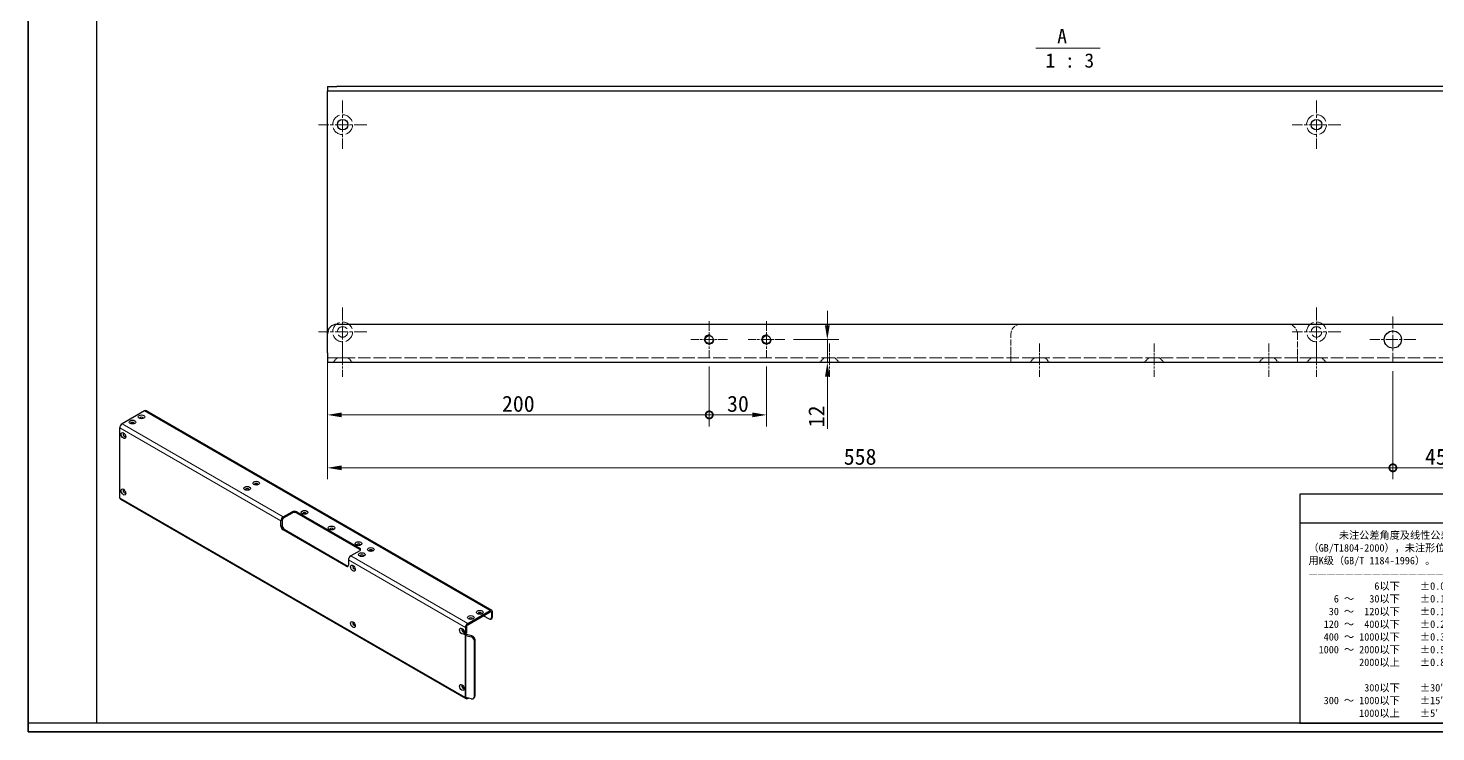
# Model space of a CAD drawing. Header units: millimetres. Extents: x 18 to 1244, y 16 to 875.
# Drawn here: x 18 to 755, y 16 to 385 of the extents above; entities that cross this region are included whole.
import ezdxf
from ezdxf.enums import TextEntityAlignment as Align

# ---------------------------------------------------------------- set-up
doc = ezdxf.new("R2010")
doc.units = ezdxf.units.MM
doc.header["$LTSCALE"] = 3
doc.linetypes.add('CHAIN', pattern=[0.3543, 0.2362, -0.0295, 0.0591, -0.0295])
doc.linetypes.add('DASHED', pattern=[0.2067, 0.1654, -0.0413])
for name, color, linetype, lineweight in [('1', 7, 'Continuous', 18), ('可见 (ISO)', 7, 'Continuous', 25), ('可见窄的 (ISO)', 7, 'Continuous', 18), ('图框 (ISO)', 7, 'Continuous', 35), ('标题 (ISO)', 7, 'Continuous', 25)]:
    doc.layers.add(name, color=color, linetype=linetype, lineweight=lineweight)
for name, color, linetype, lineweight, true_color in [('中心标记 (ISO)', 1, 'CHAIN', 18, 0xff0000), ('中心线 (ISO)', 1, 'CHAIN', 18, 0xff0000), ('尺寸 (ISO)', 7, 'Continuous', 18, 0x008000), ('符号 (ISO)', 7, 'Continuous', 18, 0x008000), ('隐藏 (ISO)', 5, 'DASHED', 18, 0x0000ff)]:
    doc.layers.add(name, color=color, linetype=linetype, lineweight=lineweight, true_color=true_color)
doc.styles.add('HZ_33', font='simfang.ttf')
doc.styles.add('文本样式164', font='SimSun.ttf')
doc.styles.add('文本样式165', font='SimSun.ttf')
doc.styles.add('文本样式74', font='SimSun.ttf')
doc.styles.add('最新国标', font='simfang.ttf')
doc.styles.add('注释文本 (ISO)', font='simfang.ttf')
doc.dimstyles.new('默认 (GB)', dxfattribs={"dimscale": 3, "dimtxt": 2.8, "dimasz": 2.5, "dimexe": 2, "dimexo": 1.5, "dimgap": 0.5, "dimtad": 1, "dimtoh": 1, "dimdsep": 46, "dimtxsty": '最新国标', "dimcen": 0.09, "dimdle": 10, "dimclrd": 256, "dimclre": 256, "dimclrt": 256, "dimaunit": 1, "dimadec": 3, "dimazin": 2, "dimtfac": 0.535714, "dimtdec": 3, "dimtmove": 0, "dimatfit": 3, "dimfxl": 0, "dimtolj": 1, "dimlwd": -1, "dimlwe": -1, "dimarcsym": 0})

# ---------------------------------------------------------------- blocks, each defined once
blk = doc.blocks.new('图框 最新国标')
at = {"layer": '图框 (ISO)'}
for p, q in [((6, 7), (6, 291.5)), ((6, 7), (6, 5.5)), ((6, 7), (6, 5.5)), ((414.5, 5.5), (6, 5.5))]:
    blk.add_line(p, q, dxfattribs=at)
at = {"layer": '图框 (ISO)', "color": 7, "linetype": 'Continuous', "lineweight": 25}
for p, q in [((18, 7), (18, 290)), ((413, 7), (6, 7)), ((413, 7), (18, 7))]:
    blk.add_line(p, q, dxfattribs=at)
at = {"layer": '图框 (ISO)', "style": '文本样式74'}
blk.add_attdef('零件代号_001', (42.7, 287.25), '', height=2.5, rotation=180, dxfattribs=at)
blk = doc.blocks.new('标题栏 最新国标')
at = {"layer": '标题 (ISO)'}
for p, q in [((381.98, -183.84), (196.98, -183.84)), ((196.98, -183.84), (196.98, -223.84)), ((254.48, -183.84), (254.48, -188.84)), ((269.48, -183.84), (269.48, -188.84)), ((289.48, -183.84), (289.48, -188.84)), ((381.98, -223.84), (381.98, -183.84)), ((383.48, -183.84), (383.48, -225.34)), ((281.48, -188.09), (281.48, -184.59)), ((281.48, -184.59), (286.48, -185.34)), ((286.48, -185.34), (286.48, -187.34)), ((196.98, -188.84), (381.98, -188.84)), ((232.98, -188.84), (232.98, -223.84)), ((286.48, -187.34), (281.48, -188.09)), ((321.98, -188.84), (321.98, -223.84)), ((321.98, -193.84), (381.98, -193.84)), ((321.98, -198.84), (381.98, -198.84)), ((351.98, -198.84), (351.98, -208.84)), ((321.98, -203.84), (232.98, -203.84)), ((321.98, -203.84), (381.98, -203.84)), ((321.98, -208.84), (381.98, -208.84)), ((321.98, -218.84), (381.98, -218.84)), ((196.98, -223.84), (381.98, -223.84)), ((383.48, -225.34), (196.98, -225.34))]:
    blk.add_line(p, q, dxfattribs=at)
at = {"layer": '标题 (ISO)', "linetype": 'CHAIN', "ltscale": 5.000333}
blk.add_line((274.98, -184.09), (274.98, -188.59), dxfattribs=at)
at = {"layer": '标题 (ISO)', "linetype": 'CHAIN', "ltscale": 15.834605}
blk.add_line((272.73, -186.34), (286.98, -186.34), dxfattribs=at)
at = {"layer": '标题 (ISO)'}
for radius in [1.75, 1]:
    blk.add_circle((274.98, -186.34), radius, dxfattribs=at)
at = {"layer": '1', "style": '文本样式164'}
for s, p in [('UNIT: mm', (261.98, -186.34)), ('材 料', (299.48, -186.34)), ('设 计', (327.98, -191.34)), ('制 图', (327.98, -196.34)), ('比 例', (327.98, -201.34)), ('重 量', (357.98, -201.34)), ('共 1  张', (336.98, -206.34)), ('第 1  张', (366.98, -206.34))]:
    blk.add_text(s, height=2, dxfattribs=at).set_placement(p, align=Align.MIDDLE_CENTER)
at = {"layer": '标题 (ISO)', "style": '注释文本 (ISO)'}
for s, insert, char_height, attachment_point, line_spacing_factor in [('\\fSimSun|b0|i0;{\\H1.3000;      未注公差角度及线性公差使用m\\P}\\fSimSun|b0|i0;{\\H1.3000;（GB/T1804-2000），未注形位公差使\\P}\\fSimSun|b0|i0;{\\H1.3000;用K级（GB/T 1184-1996）。\\P}\\fSimSun|b0|i0;{\\H1.3000;—————————————————\\P}\\fSimSun|b0|i0;{\\H1.3000;             6以下    ±0.05 mm\\P}\\fSimSun|b0|i0;{\\H1.3000;     6 ～   30以下    ±0.10 mm\\P}\\fSimSun|b0|i0;{\\H1.3000;    30 ～  120以下    ±0.15 mm\\P}\\fSimSun|b0|i0;{\\H1.3000;   120 ～  400以下    ±0.20 mm\\P}\\fSimSun|b0|i0;{\\H1.3000;   400 ～ 1000以下    ±0.30 mm\\P}\\fSimSun|b0|i0;{\\H1.3000;  1000 ～ 2000以下    ±0.50 mm\\P}\\fSimSun|b0|i0;{\\H1.3000;          2000以上    ±0.80 mm\\P}\\fSimSun|b0|i0;{\\H1.3000;\\P}\\fSimSun|b0|i0;{\\H1.3000;           300以下    ±30′\\P}\\fSimSun|b0|i0;{\\H1.3000;   300 ～ 1000以下    ±15′\\P}\\fSimSun|b0|i0;{\\H1.3000;          1000以上    ±5′}', (198.48, -206.63), 1.3, 4, 1.023913), ('{\\fMicrosoft YaHei|b0|i0|c134|p34;\\H1.75x;蓝探科工业自动化（江苏）有限公司\\P\\fArial|b0|i0|c0|p34;\\H0.71429x;Lantech Industrial Automation (Jiangsu) Co., Ltd\\fFangSong|b0|i0|c134|p49;.\\H1.15195x; }', (277.48, -213.84), 2, 5, 0.978695)]:
    blk.add_mtext(s, dxfattribs=dict(at, insert=insert, char_height=char_height, attachment_point=attachment_point, line_spacing_factor=line_spacing_factor))
at = {"layer": '标题 (ISO)', "attachment_point": 5, "style": '注释文本 (ISO)'}
for s, insert, char_height in [('\\fFangSong|b0|i0;零件号', (327.98, -211.84), 2), ('\\fSimSun|b0|i0;{\\H1.6000;未经蓝探科事先书面同意，严禁复制或发布此文件。}', (351.98, -221.34), 1.6)]:
    blk.add_mtext(s, dxfattribs=dict(at, insert=insert, char_height=char_height))
at = {"layer": '标题 (ISO)'}
for tag, p, height, style in [('材料_001', (320.09, -187.33), 2, '注释文本 (ISO)'), ('设计人_001', (353.64, -192.33), 2, '注释文本 (ISO)'), ('库存编号_001', (270.15, -198.11), 3.5, '文本样式165'), ('设计人_001', (353.64, -197.33), 2, '注释文本 (ISO)'), ('视图比例_001', (339.26, -202.33), 2, '注释文本 (ISO)'), ('质量\\P3;_001', (367.1, -202.16), 2, '注释文本 (ISO)'), ('零件代号_001', (347.9, -215.59), 3.5, '文本样式165')]:
    blk.add_attdef(tag, p, '', height=height, dxfattribs=dict(at, style=style))
blk = doc.blocks.new('_DotSmall')
at = {"color": 0, "linetype": 'ByBlock', "const_width": 0.5}
blk.add_lwpolyline([(-0.0625, 0, 1), (0.0625, 0, 1)], format="xyb", close=True, dxfattribs=at)
blk = doc.blocks.new('*D35')
at = {"layer": 'Defpoints', "color": 0, "transparency": 16777216}
for p in [(174.68, 214.89), (374.68, 212.33), (374.68, 182.45)]:
    blk.add_point(p, dxfattribs=at)
at = {"layer": '尺寸 (ISO)', "color": 116, "true_color": 0x00803f, "transparency": 16777216}
for p, q in [((174.68, 210.39), (174.68, 176.45)), ((374.68, 207.83), (374.68, 176.45)), ((182.18, 182.45), (374.68, 182.45))]:
    blk.add_line(p, q, dxfattribs=at)
blk.add_solid([(182.18, 183.7), (182.18, 181.2), (174.68, 182.45)], dxfattribs=at)
at = {"layer": '尺寸 (ISO)', "color": 116, "true_color": 0x00803f, "transparency": 16777216, "xscale": 7.5, "yscale": 7.5, "zscale": 7.5}
blk.add_blockref('_DotSmall', (374.68, 182.45), dxfattribs=at)
at = {"layer": '尺寸 (ISO)', "transparency": 16777216, "insert": (274.68, 188.2), "char_height": 8.4, "attachment_point": 5, "style": '最新国标'}
blk.add_mtext('\\A1;200', dxfattribs=at)
blk = doc.blocks.new('*D36')
at = {"layer": 'Defpoints', "color": 0, "transparency": 16777216}
for p in [(374.68, 212.33), (404.68, 212.33), (404.68, 182.45)]:
    blk.add_point(p, dxfattribs=at)
at = {"layer": '尺寸 (ISO)', "color": 116, "true_color": 0x00803f, "transparency": 16777216}
for p, q in [((374.68, 207.83), (374.68, 176.45)), ((404.68, 207.83), (404.68, 176.45)), ((374.68, 182.45), (397.18, 182.45))]:
    blk.add_line(p, q, dxfattribs=at)
blk.add_solid([(397.18, 183.7), (397.18, 181.2), (404.68, 182.45)], dxfattribs=at)
at = {"layer": '尺寸 (ISO)', "color": 116, "true_color": 0x00803f, "transparency": 16777216, "xscale": 7.5, "yscale": 7.5, "zscale": 7.5, "rotation": 180}
blk.add_blockref('_DotSmall', (374.68, 182.45), dxfattribs=at)
at = {"layer": '尺寸 (ISO)', "transparency": 16777216, "insert": (389.71, 188.2), "char_height": 8.4, "attachment_point": 5, "style": '最新国标'}
blk.add_mtext('\\A1;30', dxfattribs=at)
blk = doc.blocks.new('*D37')
at = {"layer": 'Defpoints', "color": 0, "transparency": 16777216}
for p in [(174.68, 214.89), (732.68, 209.89), (732.68, 154.73)]:
    blk.add_point(p, dxfattribs=at)
at = {"layer": '尺寸 (ISO)', "color": 116, "true_color": 0x00803f, "transparency": 16777216}
for p, q in [((174.68, 210.39), (174.68, 148.73)), ((732.68, 205.39), (732.68, 148.73)), ((182.18, 154.73), (732.68, 154.73))]:
    blk.add_line(p, q, dxfattribs=at)
blk.add_solid([(182.18, 155.98), (182.18, 153.48), (174.68, 154.73)], dxfattribs=at)
at = {"layer": '尺寸 (ISO)', "color": 116, "true_color": 0x00803f, "transparency": 16777216, "xscale": 7.5, "yscale": 7.5, "zscale": 7.5}
blk.add_blockref('_DotSmall', (732.68, 154.73), dxfattribs=at)
at = {"layer": '尺寸 (ISO)', "transparency": 16777216, "insert": (453.68, 160.48), "char_height": 8.4, "attachment_point": 5, "style": '最新国标'}
blk.add_mtext('\\A1;558', dxfattribs=at)
blk = doc.blocks.new('*D38')
at = {"layer": 'Defpoints', "color": 0, "transparency": 16777216}
for p in [(732.68, 209.89), (777.68, 209.89), (777.68, 154.73)]:
    blk.add_point(p, dxfattribs=at)
at = {"layer": '尺寸 (ISO)', "color": 116, "true_color": 0x00803f, "transparency": 16777216}
for p, q in [((732.68, 205.39), (732.68, 148.73)), ((777.68, 205.39), (777.68, 148.73)), ((732.68, 154.73), (777.68, 154.73))]:
    blk.add_line(p, q, dxfattribs=at)
at = {"layer": '尺寸 (ISO)', "color": 116, "true_color": 0x00803f, "transparency": 16777216, "xscale": 7.5, "yscale": 7.5, "zscale": 7.5, "rotation": 180}
blk.add_blockref('_DotSmall', (732.68, 154.73), dxfattribs=at)
at = {"layer": '尺寸 (ISO)', "color": 116, "true_color": 0x00803f, "transparency": 16777216, "xscale": 7.5, "yscale": 7.5, "zscale": 7.5}
blk.add_blockref('_DotSmall', (777.68, 154.73), dxfattribs=at)
at = {"layer": '尺寸 (ISO)', "transparency": 16777216, "insert": (755.21, 160.48), "char_height": 8.4, "attachment_point": 5, "style": '最新国标'}
blk.add_mtext('\\A1;45', dxfattribs=at)
blk = doc.blocks.new('*D41')
at = {"layer": 'Defpoints', "color": 0, "transparency": 16777216}
for p in [(414.25, 221.89), (436.52, 209.89), (603.64, 209.89)]:
    blk.add_point(p, dxfattribs=at)
at = {"layer": '尺寸 (ISO)', "color": 116, "true_color": 0x00803f, "transparency": 16777216}
for p, q in [((436.52, 229.39), (436.52, 236.89)), ((418.75, 221.89), (442.52, 221.89)), ((436.52, 221.89), (436.52, 209.89)), ((436.52, 202.39), (436.52, 175.1))]:
    blk.add_line(p, q, dxfattribs=at)
for points in [[(435.27, 229.39), (437.77, 229.39), (436.52, 221.89)], [(435.27, 202.39), (437.77, 202.39), (436.52, 209.89)]]:
    blk.add_solid(points, dxfattribs=at)
at = {"layer": '尺寸 (ISO)', "transparency": 16777216, "insert": (430.82, 181.67), "char_height": 8.4, "attachment_point": 5, "rotation": 90, "style": '最新国标'}
blk.add_mtext('\\A1;12', dxfattribs=at)

msp = doc.modelspace()

# ---------------------------------------------------------------- linework, layer by layer
at = {"layer": '中心标记 (ISO)', "ltscale": 9.408123}
for p, q in [((182.683, 347.093), (182.683, 321.693)), ((692.683, 347.093), (692.683, 321.693)), ((195.383, 334.393), (169.983, 334.393)), ((705.383, 334.393), (679.983, 334.393)), ((182.683, 238.593), (182.683, 213.193)), ((692.683, 238.593), (692.683, 213.193)), ((195.383, 225.893), (169.983, 225.893)), ((705.383, 225.893), (679.983, 225.893))]:
    msp.add_line(p, q, dxfattribs=at)
at = {"layer": '中心标记 (ISO)', "ltscale": 7.087181}
for p, q in [((374.683, 231.46), (374.683, 212.326)), ((404.683, 231.46), (404.683, 212.326)), ((384.25, 221.893), (365.116, 221.893)), ((414.25, 221.893), (395.116, 221.893))]:
    msp.add_line(p, q, dxfattribs=at)
at = {"layer": '中心标记 (ISO)', "ltscale": 8.88956}
for p, q in [((732.683, 233.893), (732.683, 209.893)), ((744.683, 221.893), (720.683, 221.893))]:
    msp.add_line(p, q, dxfattribs=at)
at = {"layer": '中心线 (ISO)', "ltscale": 6.481943}
for p, q in [((182.683, 219.893), (182.683, 202.393)), ((437.683, 219.893), (437.683, 202.393)), ((547.683, 219.893), (547.683, 202.393)), ((607.683, 219.893), (607.683, 202.393)), ((667.683, 219.893), (667.683, 202.393)), ((692.683, 219.893), (692.683, 202.393))]:
    msp.add_line(p, q, dxfattribs=at)
at = {"layer": '可见 (ISO)'}
for p, q in [((174.683, 354.393), (179.683, 354.393)), ((174.683, 354.393), (174.683, 351.893)), ((937.683, 354.393), (179.683, 354.393)), ((179.683, 351.893), (174.683, 351.893)), ((174.683, 349.393), (174.683, 351.893)), ((174.683, 224.893), (174.683, 349.393)), ((937.683, 351.893), (179.683, 351.893)), ((179.683, 229.893), (937.683, 229.893)), ((174.683, 214.893), (174.683, 224.893)), ((174.683, 214.893), (174.683, 209.893)), ((942.683, 209.893), (174.683, 209.893)), ((78.958, 184.533), (67.173, 177.729)), ((260.811, 80.104), (79.791, 184.616)), ((65.994, 139.082), (65.994, 175.688)), ((136.764, 146.396), (137.897, 145.742)), ((66.339, 138.319), (247.151, 33.927)), ((150.376, 124.249), (150.376, 126.97)), ((150.965, 127.311), (150.965, 124.589)), ((151.554, 129.012), (156.268, 131.733)), ((156.268, 131.053), (151.554, 128.331)), ((158.625, 131.733), (191.624, 112.682)), ((191.624, 112.001), (158.625, 131.053)), ((163.069, 131.209), (163.609, 130.897)), ((184.552, 103.156), (151.554, 122.207)), ((152.143, 122.548), (185.142, 103.496)), ((177.211, 123.044), (177.751, 122.732)), ((191.624, 111.321), (186.91, 108.599)), ((191.354, 114.879), (191.894, 114.567)), ((196.868, 111.695), (198.002, 111.041)), ((185.731, 106.558), (185.731, 103.836)), ((248.192, 73.218), (259.977, 80.022)), ((248.192, 72.537), (259.977, 79.341)), ((253.908, 78.763), (255.042, 78.109)), ((256.442, 77.3), (259.388, 75.599)), ((260.221, 75.517), (260.811, 75.857)), ((260.566, 79.001), (260.566, 76.28)), ((261.156, 76.62), (261.156, 79.341)), ((189.163, 72.733), (188.029, 73.388)), ((246.511, 68.064), (247.014, 67.774)), ((246.511, 67.384), (246.511, 68.064)), ((247.1, 67.724), (246.511, 67.384)), ((246.806, 67.214), (246.511, 67.384)), ((247.014, 71.176), (247.014, 67.774)), ((247.014, 67.774), (247.603, 68.115)), ((247.1, 67.825), (247.1, 67.724)), ((247.1, 67.724), (247.395, 67.554)), ((247.28, 67.022), (250.035, 66.281)), ((247.603, 71.517), (247.603, 68.115)), ((250.387, 66.717), (247.632, 67.458)), ((251.545, 64.513), (251.545, 34.711)), ((251.897, 64.949), (251.897, 35.147)), ((246.203, 39.801), (245.069, 40.456)), ((250.035, 33.757), (247.28, 34.498)), ((247.984, 34.01), (247.984, 34.309)), ((248.192, 33.89), (247.984, 34.01)), ((248.192, 34.253), (248.192, 33.89)), ((248.192, 33.89), (248.621, 34.137)), ((251.683, 34.507), (251.331, 34.07))]:
    msp.add_line(p, q, dxfattribs=at)
for centre, radius in [((182.683, 334.393), 2.75), ((692.683, 334.393), 2.75), ((374.683, 221.893), 2.067), ((404.683, 221.893), 2.067), ((732.683, 221.893), 4.5)]:
    msp.add_circle(centre, radius, dxfattribs=at)
msp.add_arc((179.683, 224.893), 5, 90, 180, dxfattribs=at)
for centre, major_axis, ratio, start_param, end_param in [((78.958, 183.173), (0.833, 1.443), 0.5773503, 0, 0.7853982), ((67.173, 176.368), (0.833, 1.443), 0.5773503, 0.7853982, 2.3561945), ((72.594, 178.015), (0.917, 0), 0.5773503, 5.8802472, 9.8277161), ((72.594, 178.001), (0.917, 0), 0.5773503, 0.0128568, 3.1287358), ((77.308, 180.737), (0.917, 0), 0.5773503, 5.8802472, 9.8277161), ((77.308, 180.723), (0.917, 0), 0.5773503, 0.0128568, 3.1287358), ((68.469, 171.946), (-0.458, 0.794), 0.5773503, 0.0128568, 3.1287358), ((68.457, 171.939), (-0.458, 0.794), 0.5773503, 5.8802472, 9.8277161), ((68.469, 142.416), (-0.458, 0.794), 0.5773503, 0.0128568, 3.1287358), ((68.457, 142.409), (-0.458, 0.794), 0.5773503, 5.8802472, 9.8277161), ((132.698, 143.314), (0.917, 0), 0.5773503, 5.8802472, 9.8277161), ((132.698, 143.3), (0.917, 0), 0.5773503, 0.0128568, 3.1287358), ((137.412, 146.036), (0.917, 0), 0.5773503, 5.8802472, 9.8277161), ((137.412, 146.022), (0.917, 0), 0.5773503, 0.0128568, 3.1287358), ((67.173, 139.762), (-0.833, -1.443), 0.5773503, 5.4977871, 6.2831853), ((151.554, 127.651), (0.833, 1.443), 0.5773503, 0.7853982, 2.3561945), ((151.554, 127.651), (-0.417, -0.722), 0.5773503, 3.9269908, 5.4977871), ((157.447, 131.053), (-1.667, 0), 0.5773503, 3.9269908, 5.4977871), ((157.447, 130.372), (1.667, 0), 0.5773503, 0.7853982, 2.3561945), ((162.75, 130.726), (0.917, 0), 0.5773503, 5.8802472, 9.8277161), ((162.75, 130.713), (0.917, 0), 0.5773503, 0.0128568, 3.1287358), ((151.554, 123.568), (0.833, -1.443), 0.5773503, 3.9269908, 5.4977871), ((152.143, 123.909), (-0.833, 1.443), 0.5773503, 0.7853982, 2.3561945), ((176.892, 122.561), (0.917, 0), 0.5773503, 5.8802472, 9.8277161), ((176.892, 122.548), (0.917, 0), 0.5773503, 0.0128568, 3.1287358), ((191.034, 114.396), (0.917, 0), 0.5773503, 5.8802472, 9.8277161), ((191.034, 114.383), (0.917, 0), 0.5773503, 0.0128568, 3.1287358), ((190.445, 112.001), (1.667, 0), 0.5773503, 5.4977871, 7.0685835), ((190.445, 111.321), (1.667, 0), 0.5773503, 0.3613671, 0.7853982), ((197.516, 111.334), (0.917, 0), 0.5773503, 5.8802472, 9.8277161), ((197.516, 111.321), (0.917, 0), 0.5773503, 0.0128568, 3.1287358), ((184.552, 104.517), (0.833, -1.443), 0.5773503, 5.4977871, 7.0685835), ((185.142, 104.857), (0.833, -1.443), 0.5773503, 5.4977871, 5.9218182), ((186.91, 107.238), (-0.833, -1.443), 0.5773503, 3.9269908, 5.4977871), ((188.677, 102.544), (-0.458, 0.794), 0.5773503, 0.0128568, 3.1287358), ((188.665, 102.537), (-0.458, 0.794), 0.5773503, 5.8802472, 9.8277161), ((192.802, 108.613), (0.917, 0), 0.5773503, 5.8802472, 9.8277161), ((192.802, 108.599), (0.917, 0), 0.5773503, 0.0128568, 3.1287358), ((188.677, 73.014), (-0.458, 0.794), 0.5773503, 0.0128568, 3.1287358), ((188.665, 73.007), (-0.458, 0.794), 0.5773503, 5.8802472, 9.8277161), ((249.842, 75.681), (0.917, 0), 0.5773503, 5.8802472, 9.8277161), ((249.842, 75.667), (0.917, 0), 0.5773503, 0.0128568, 3.1287358), ((254.556, 78.402), (0.917, 0), 0.5773503, 5.8802472, 9.8277161), ((254.556, 78.389), (0.917, 0), 0.5773503, 0.0128568, 3.1287358), ((259.388, 76.96), (0.833, -1.443), 0.5773503, 5.4977871, 7.0685835), ((259.977, 78.661), (0.833, 1.443), 0.5773503, 5.4977871, 7.0685835), ((259.977, 78.661), (0.417, 0.722), 0.5773503, 5.4977871, 7.0685835), ((259.977, 77.3), (0.833, -1.443), 0.5773503, 0, 0.7853982), ((245.717, 69.612), (-0.458, 0.794), 0.5773503, 0.0128568, 3.1287358), ((245.705, 69.605), (-0.458, 0.794), 0.5773503, 5.8802472, 9.8277161), ((247.984, 67.894), (1.667, 0), 0.5773503, 3.9269908, 4.2760567), ((248.192, 71.857), (-0.833, -1.443), 0.5773503, 3.9269908, 5.4977871), ((247.984, 67.894), (-0.833, 0), 0.5773503, 0.7853982, 1.134464), ((248.192, 71.857), (-0.417, -0.722), 0.5773503, 3.9269908, 5.4977871), ((250.387, 65.356), (-1.297, 1.047), 0.7399972, 3.680299, 5.2510953), ((250.035, 64.92), (1.297, -1.047), 0.7399972, 0.5387063, 2.1095027), ((245.717, 40.082), (-0.458, 0.794), 0.5773503, 0.0128568, 3.1287358), ((245.705, 40.075), (-0.458, 0.794), 0.5773503, 5.8802472, 9.8277161), ((247.984, 35.371), (-1.667, 0), 0.5773503, 0.7853982, 1.134464), ((247.984, 35.371), (-0.833, -1.443), 0.5773503, 5.4977871, 7.0685835), ((250.035, 35.118), (1.297, -1.047), 0.7399972, 5.2510953, 6.8218916), ((250.387, 35.554), (1.297, -1.047), 0.7399972, 0, 0.5387063)]:
    msp.add_ellipse(centre, major_axis=major_axis, ratio=ratio, start_param=start_param, end_param=end_param, dxfattribs=at)
for centre, major_axis in [((72.594, 178.682), (1.733, 0)), ((77.308, 181.403), (1.733, 0)), ((67.88, 171.606), (-0.867, 1.501)), ((137.412, 146.702), (1.733, 0)), ((67.88, 142.076), (-0.867, 1.501)), ((132.698, 143.981), (1.733, 0)), ((162.75, 131.393), (1.733, 0)), ((176.892, 123.228), (1.733, 0)), ((191.034, 115.063), (1.733, 0)), ((197.516, 112.001), (1.733, 0)), ((188.088, 102.203), (-0.867, 1.501)), ((192.802, 109.28), (1.733, 0)), ((188.088, 72.673), (-0.867, 1.501)), ((249.842, 76.348), (1.733, 0)), ((254.556, 79.069), (1.733, 0)), ((245.128, 69.271), (-0.867, 1.501)), ((245.128, 39.741), (-0.867, 1.501))]:
    msp.add_ellipse(centre, major_axis=major_axis, ratio=0.5773503, dxfattribs=at)
at = {"layer": '可见窄的 (ISO)'}
for p, q in [((259.977, 80.022), (78.958, 184.533)), ((67.173, 177.729), (151.554, 129.012)), ((150.376, 126.97), (65.994, 175.688)), ((65.994, 139.082), (246.806, 34.69)), ((156.268, 131.733), (156.268, 131.053)), ((158.625, 131.053), (158.625, 131.733)), ((150.965, 124.589), (150.376, 124.249)), ((151.554, 122.207), (152.143, 122.548)), ((191.624, 112.682), (191.624, 112.001)), ((185.142, 103.496), (184.552, 103.156)), ((247.014, 71.176), (185.731, 106.558)), ((186.91, 108.599), (248.192, 73.218)), ((259.977, 79.341), (259.977, 80.022)), ((260.566, 79.001), (259.977, 79.341)), ((261.156, 79.341), (260.566, 79.001)), ((261.156, 76.62), (260.566, 76.28)), ((247.395, 67.554), (246.806, 67.214)), ((246.806, 34.69), (246.806, 67.214)), ((247.603, 71.517), (247.014, 71.176)), ((247.632, 67.458), (247.28, 67.022)), ((247.28, 67.022), (247.28, 34.498)), ((248.192, 73.218), (248.192, 72.537)), ((250.387, 66.717), (250.035, 66.281)), ((251.545, 64.513), (251.897, 64.949)), ((251.897, 35.147), (251.545, 34.711))]:
    msp.add_line(p, q, dxfattribs=at)
for centre in [(374.683, 221.893), (404.683, 221.893)]:
    msp.add_arc(centre, 2.5, 80, 350, dxfattribs=at)
at = {"layer": '符号 (ISO)'}
msp.add_line((545.639, 374.487), (579.323, 374.487), dxfattribs=at)
at = {"layer": '隐藏 (ISO)', "ltscale": 6.348889}
for p, q in [((532.683, 214.893), (532.683, 224.893)), ((682.683, 224.893), (682.683, 214.893))]:
    msp.add_line(p, q, dxfattribs=at)
at = {"layer": '隐藏 (ISO)', "ltscale": 2.493142}
for p, q in [((532.683, 212.393), (532.683, 214.893)), ((682.683, 214.893), (682.683, 212.393))]:
    msp.add_line(p, q, dxfattribs=at)
at = {"layer": '隐藏 (ISO)', "ltscale": 13.036946}
msp.add_line((174.683, 212.393), (942.683, 212.393), dxfattribs=at)
at = {"layer": '隐藏 (ISO)', "ltscale": 2.199712}
for p, q in [((179.933, 212.343), (177.483, 209.893)), ((185.433, 212.343), (187.883, 209.893)), ((434.933, 212.343), (432.483, 209.893)), ((440.433, 212.343), (442.883, 209.893)), ((544.933, 212.343), (542.483, 209.893)), ((550.433, 212.343), (552.883, 209.893)), ((604.933, 212.343), (602.483, 209.893)), ((610.433, 212.343), (612.883, 209.893)), ((664.933, 212.343), (662.483, 209.893)), ((670.433, 212.343), (672.883, 209.893)), ((689.933, 212.343), (687.483, 209.893)), ((695.433, 212.343), (697.883, 209.893))]:
    msp.add_line(p, q, dxfattribs=at)
at = {"layer": '隐藏 (ISO)', "ltscale": 0.031645}
for p, q in [((179.933, 212.393), (179.933, 212.343)), ((185.433, 212.393), (185.433, 212.343)), ((434.933, 212.393), (434.933, 212.343)), ((440.433, 212.393), (440.433, 212.343)), ((544.933, 212.393), (544.933, 212.343)), ((550.433, 212.393), (550.433, 212.343)), ((604.933, 212.393), (604.933, 212.343)), ((610.433, 212.393), (610.433, 212.343)), ((664.933, 212.393), (664.933, 212.343)), ((670.433, 212.393), (670.433, 212.343)), ((689.933, 212.393), (689.933, 212.343)), ((695.433, 212.393), (695.433, 212.343))]:
    msp.add_line(p, q, dxfattribs=at)
at = {"layer": '隐藏 (ISO)', "ltscale": 5.485033}
for p, q in [((179.933, 212.343), (185.433, 212.343)), ((434.933, 212.343), (440.433, 212.343)), ((544.933, 212.343), (550.433, 212.343)), ((604.933, 212.343), (610.433, 212.343)), ((664.933, 212.343), (670.433, 212.343)), ((689.933, 212.343), (695.433, 212.343))]:
    msp.add_line(p, q, dxfattribs=at)
at = {"layer": '隐藏 (ISO)', "ltscale": 1.587147}
for p, q in [((532.683, 209.893), (532.683, 212.393)), ((682.683, 212.393), (682.683, 209.893))]:
    msp.add_line(p, q, dxfattribs=at)
at = {"layer": '隐藏 (ISO)', "ltscale": 13.172297}
for centre in [(182.683, 334.393), (692.683, 334.393), (182.683, 225.893), (692.683, 225.893)]:
    msp.add_circle(centre, 5.2, dxfattribs=at)
at = {"layer": '隐藏 (ISO)', "ltscale": 13.932237}
for centre in [(182.683, 225.893), (692.683, 225.893)]:
    msp.add_circle(centre, 2.75, dxfattribs=at)
at = {"layer": '隐藏 (ISO)', "ltscale": 4.986384}
for centre, start, end in [((537.683, 224.893), 90, 180), ((677.683, 224.893), 0, 90)]:
    msp.add_arc(centre, 5, start, end, dxfattribs=at)

# ---------------------------------------------------------------- block references
at = {"xscale": 3, "yscale": 3, "zscale": 3}
msp.add_blockref('图框 最新国标', (0, 0), dxfattribs=at)
ref = msp.add_blockref('标题栏 最新国标', (93.052, 692.533), dxfattribs=dict(xscale=3, yscale=3, zscale=3))
ref.add_attrib('零件代号_001', '0185722A', (1136.761, 45.75), dxfattribs={"layer": '标题 (ISO)', "height": 10.5, "style": '文本样式165'})
ref.add_attrib('库存编号_001', '侧板01', (903.503, 98.191), dxfattribs={"layer": '标题 (ISO)', "height": 10.5, "style": '文本样式165'})
ref.add_attrib('质量\\P3;_001', '3.476 kg', (1194.36, 86.049), dxfattribs={"layer": '标题 (ISO)', "height": 6, "style": '注释文本 (ISO)'})
ref.add_attrib('视图比例_001', '1 : 3', (1110.84, 85.551), dxfattribs={"layer": '标题 (ISO)', "height": 6, "style": '注释文本 (ISO)'})
ref.add_attrib('设计人_001', 'LIA009', (1153.971, 115.534), dxfattribs={"layer": '标题 (ISO)', "height": 6, "style": '注释文本 (ISO)'})
ref.add_attrib('设计人_001', 'LIA009', (1153.971, 100.534), dxfattribs={"layer": '标题 (ISO)', "height": 6, "style": '注释文本 (ISO)'})
ref.add_attrib('材料_001', 'SUS304', (1053.334, 130.534), dxfattribs={"layer": '标题 (ISO)', "height": 6, "style": '注释文本 (ISO)'})

# ---------------------------------------------------------------- texts
at = {"layer": '符号 (ISO)', "char_height": 7.5, "attachment_point": 7, "style": 'HZ_33'}
for s, insert in [('A ', (556.915, 377.071)), (' 1 : 3', (545.639, 364.14))]:
    msp.add_mtext(s, dxfattribs=dict(at, insert=insert))

# ---------------------------------------------------------------- dimensions: what is measured, and where the dimension line sits
at = {"layer": '尺寸 (ISO)', "color": 116, "true_color": 0x00803f}
for base, p1, p2, angle, override, picture, middle in [((436.515, 209.893), (414.25, 221.893), (603.642, 209.893), 90, {"dimgap": 0.5, "dimtoh": 0, "dimdec": 2, "dimse2": 1, "dimtol": 0, "dimlim": 0, "dimtp": 0, "dimtm": 0, "dimtdec": 3, "dimtofl": 1, "dimatfit": 1}, '*D41', (436.515, 181.669)), ((374.683, 182.449), (174.683, 214.893), (374.683, 212.326), 180, {"dimgap": 0.5, "dimtoh": 0, "dimdec": 2, "dimblk2": 'DotSmall', "dimsah": 1, "dimdle": 0, "dimtol": 0, "dimlim": 0, "dimtp": 0, "dimtm": 0, "dimtdec": 3, "dimtofl": 0, "dimatfit": 1}, '*D35', (274.683, 182.449)), ((732.683, 154.729), (174.683, 214.893), (732.683, 209.893), 180, {"dimgap": 0.5, "dimtoh": 0, "dimdec": 2, "dimblk2": 'DotSmall', "dimsah": 1, "dimdle": 0, "dimtol": 0, "dimlim": 0, "dimtp": 0, "dimtm": 0, "dimtdec": 3, "dimtofl": 0, "dimatfit": 1}, '*D37', (453.683, 154.729)), ((404.683, 182.449), (374.683, 212.326), (404.683, 212.326), 180, {"dimgap": 0.5, "dimtoh": 0, "dimdec": 2, "dimblk1": 'DotSmall', "dimsah": 1, "dimdle": 0, "dimtol": 0, "dimlim": 0, "dimtp": 0, "dimtm": 0, "dimtdec": 3, "dimtofl": 0, "dimatfit": 1}, '*D36', (389.713, 182.449)), ((777.683, 154.729), (732.683, 209.893), (777.683, 209.893), 180, {"dimgap": 0.5, "dimtoh": 0, "dimdec": 2, "dimblk1": 'DotSmall', "dimblk2": 'DotSmall', "dimsah": 1, "dimdle": 0, "dimtol": 0, "dimlim": 0, "dimtp": 0, "dimtm": 0, "dimtdec": 3, "dimtofl": 0, "dimatfit": 1}, '*D38', (755.213, 154.729))]:
    dim = msp.add_linear_dim(base=base, p1=p1, p2=p2, angle=angle, dimstyle='默认 (GB)', override=override, dxfattribs=at)
    dim.commit()
    dim.dimension.update_dxf_attribs({"geometry": picture, "text_midpoint": middle, "dimtype": 160})

doc.saveas('drawing.dxf')
